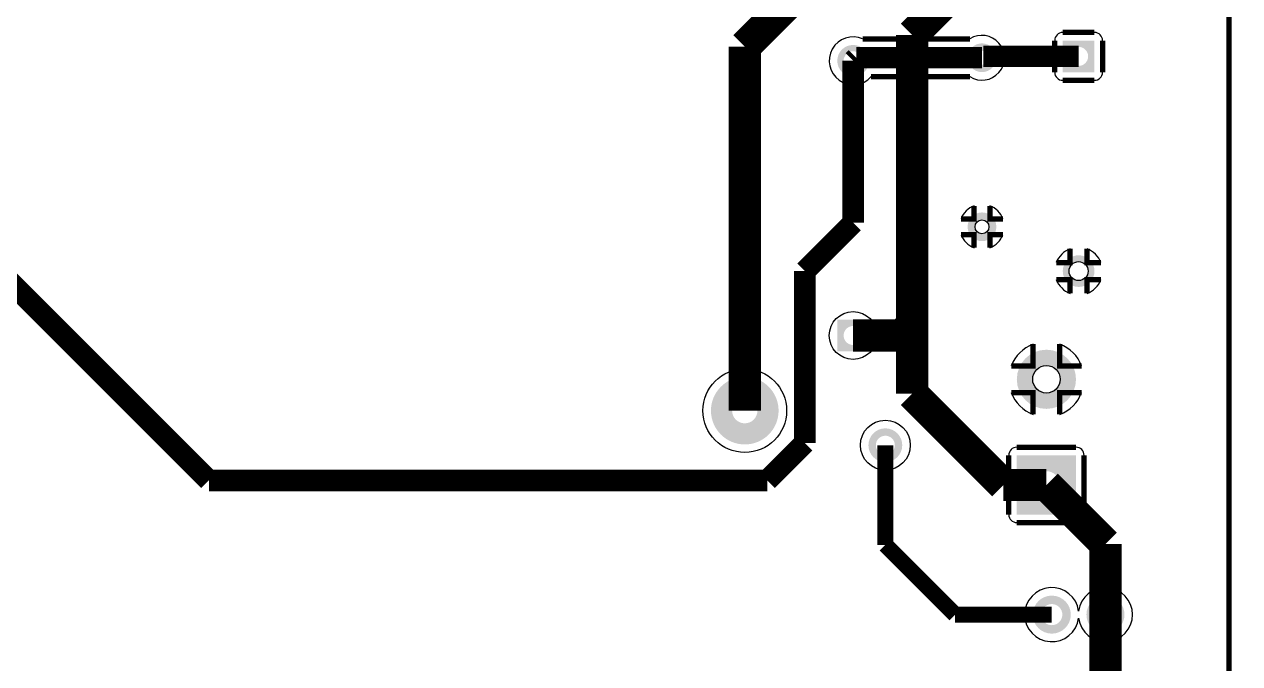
# Model space of a CAD drawing. Extents: x 0 to 6500, y 0 to 4100.
# Drawn here: x 4236 to 6500, y 1429 to 2620 of the extents above; entities that cross this region are included whole.
import ezdxf

# ---------------------------------------------------------------- set-up
doc = ezdxf.new("R2010")
doc.units = 0
for name, color, linetype in [('BOARD_OUTLINE', 2, 'CONTINUOUS'), ('COPPER_BOTTOM', 1, 'CONTINUOUS'), ('COPPER_TOP', 3, 'CONTINUOUS')]:
    doc.layers.add(name, color=color, linetype=linetype)

msp = doc.modelspace()

# ---------------------------------------------------------------- hatches: boundary and pattern name
at = {"layer": 'COPPER_BOTTOM'}
h = msp.add_hatch(color=256, dxfattribs=at)
edge = h.paths.add_edge_path()
edge.add_arc((5780, 2551.811024), 29.527559, 0, 360)
edge = h.paths.add_edge_path()
edge.add_arc((5780, 2551.811024), 17.716535, 0, 360)
h = msp.add_hatch(color=256, dxfattribs=at)
edge = h.paths.add_edge_path()
edge.add_arc((6020, 2557.480315), 26.771654, 0, 360)
edge = h.paths.add_edge_path()
edge.add_arc((6020, 2557.480315), 12.992126, 0, 360)
h = msp.add_hatch(color=256, dxfattribs=at)
h.paths.add_polyline_path([(6170.472441, 2589.527559), (6229.527559, 2589.527559), (6229.527559, 2530.472441), (6170.472441, 2530.472441)])
edge = h.paths.add_edge_path()
edge.add_arc((6200, 2560), 17.716535, 0, 360)
h = msp.add_hatch(color=256, dxfattribs=at)
edge = h.paths.add_edge_path()
edge.add_arc((6020, 2242.519685), 26.771654, 0, 360)
edge = h.paths.add_edge_path()
edge.add_arc((6020, 2242.519685), 12.992126, 0, 360)
h = msp.add_hatch(color=256, dxfattribs=at)
edge = h.paths.add_edge_path()
edge.add_arc((6200, 2160), 29.527559, 0, 360)
edge = h.paths.add_edge_path()
edge.add_arc((6200, 2160), 17.716535, 0, 360)
h = msp.add_hatch(color=256, dxfattribs=at)
edge = h.paths.add_edge_path()
edge.add_arc((5780, 2040), 29.527559, 0, 360)
edge = h.paths.add_edge_path()
edge.add_arc((5780, 2040), 17.716535, 0, 360)
h = msp.add_hatch(color=256, dxfattribs=at)
edge = h.paths.add_edge_path()
edge.add_arc((6140, 1958.425197), 55.11811, 0, 360)
edge = h.paths.add_edge_path()
edge.add_arc((6140, 1958.425197), 25.590551, 0, 360)
h = msp.add_hatch(color=256, dxfattribs=at)
edge = h.paths.add_edge_path()
edge.add_arc((5578.188976, 1900), 62.992126, 0, 360)
edge = h.paths.add_edge_path()
edge.add_arc((5578.188976, 1900), 23.622047, 0, 360)
h = msp.add_hatch(color=256, dxfattribs=at)
edge = h.paths.add_edge_path()
edge.add_arc((5840, 1835.590551), 31.496063, 0, 360)
edge = h.paths.add_edge_path()
edge.add_arc((5840, 1835.590551), 17.716535, 0, 360)
h = msp.add_hatch(color=256, dxfattribs=at)
h.paths.add_polyline_path([(6084.881929, 1706.456732), (6084.881929, 1816.692874), (6195.118071, 1816.692874), (6195.118071, 1706.456732)])
edge = h.paths.add_edge_path()
edge.add_arc((6140, 1761.574803), 25.590512, 0, 360)
h = msp.add_hatch(color=256, dxfattribs=at)
edge = h.paths.add_edge_path()
edge.add_arc((6150, 1520), 35.433071, 0, 360)
edge = h.paths.add_edge_path()
edge.add_arc((6150, 1520), 19.685039, 0, 360)
h = msp.add_hatch(color=256, dxfattribs=at)
edge = h.paths.add_edge_path()
edge.add_arc((6250, 1520), 35.433071, 0, 360)
edge = h.paths.add_edge_path()
edge.add_arc((6250, 1520), 19.685039, 0, 360)
at = {"layer": 'COPPER_TOP'}
h = msp.add_hatch(color=256, dxfattribs=at)
edge = h.paths.add_edge_path()
edge.add_arc((5780, 2551.811024), 29.527559, 0, 360)
edge = h.paths.add_edge_path()
edge.add_arc((5780, 2551.811024), 17.716535, 0, 360)
h = msp.add_hatch(color=256, dxfattribs=at)
edge = h.paths.add_edge_path()
edge.add_arc((6020, 2557.480315), 26.771654, 0, 360)
edge = h.paths.add_edge_path()
edge.add_arc((6020, 2557.480315), 12.992126, 0, 360)
h = msp.add_hatch(color=256, dxfattribs=at)
h.paths.add_polyline_path([(6170.472441, 2589.527559), (6229.527559, 2589.527559), (6229.527559, 2530.472441), (6170.472441, 2530.472441)])
edge = h.paths.add_edge_path()
edge.add_arc((6200, 2560), 17.716535, 0, 360)
h = msp.add_hatch(color=256, dxfattribs=at)
edge = h.paths.add_edge_path()
edge.add_arc((6020, 2242.519685), 26.771654, 0, 360)
edge = h.paths.add_edge_path()
edge.add_arc((6020, 2242.519685), 12.992126, 0, 360)
h = msp.add_hatch(color=256, dxfattribs=at)
edge = h.paths.add_edge_path()
edge.add_arc((6200, 2160), 29.527559, 0, 360)
edge = h.paths.add_edge_path()
edge.add_arc((6200, 2160), 17.716535, 0, 360)
h = msp.add_hatch(color=256, dxfattribs=at)
h.paths.add_polyline_path([(5809.527559, 2010.472441), (5750.472441, 2010.472441), (5750.472441, 2069.527559), (5809.527559, 2069.527559)])
edge = h.paths.add_edge_path()
edge.add_arc((5780, 2040), 17.716535, 0, 360)
h = msp.add_hatch(color=256, dxfattribs=at)
edge = h.paths.add_edge_path()
edge.add_arc((6140, 1958.425197), 55.11811, 0, 360)
edge = h.paths.add_edge_path()
edge.add_arc((6140, 1958.425197), 25.590551, 0, 360)
h = msp.add_hatch(color=256, dxfattribs=at)
edge = h.paths.add_edge_path()
edge.add_arc((5578.188976, 1900), 62.992126, 0, 360)
edge = h.paths.add_edge_path()
edge.add_arc((5578.188976, 1900), 23.622047, 0, 360)
h = msp.add_hatch(color=256, dxfattribs=at)
edge = h.paths.add_edge_path()
edge.add_arc((5840, 1835.590551), 31.496063, 0, 360)
edge = h.paths.add_edge_path()
edge.add_arc((5840, 1835.590551), 17.716535, 0, 360)
h = msp.add_hatch(color=256, dxfattribs=at)
h.paths.add_polyline_path([(6084.881929, 1706.456732), (6084.881929, 1816.692874), (6195.118071, 1816.692874), (6195.118071, 1706.456732)])
edge = h.paths.add_edge_path()
edge.add_arc((6140, 1761.574803), 25.590512, 0, 360)
h = msp.add_hatch(color=256, dxfattribs=at)
edge = h.paths.add_edge_path()
edge.add_arc((6150, 1520), 35.433071, 0, 360)
edge = h.paths.add_edge_path()
edge.add_arc((6150, 1520), 19.685039, 0, 360)
h = msp.add_hatch(color=256, dxfattribs=at)
edge = h.paths.add_edge_path()
edge.add_arc((6250, 1520), 35.433071, 0, 360)
edge = h.paths.add_edge_path()
edge.add_arc((6250, 1520), 19.685039, 0, 360)

# ---------------------------------------------------------------- linework, layer by layer
at = {"layer": 'BOARD_OUTLINE', "color": 2, "const_width": 0.000039}
msp.add_lwpolyline([(6500, 0), (6500, 4100)], dxfattribs=at)
at = {"layer": 'COPPER_BOTTOM', "color": 1}
for points, const_width in [([(6479.903268, 4079.903268), (6479.903268, 20.096732), (20.096732, 20.096732), (20.096732, 4079.903268), (6479.903268, 4079.903268)], 10), ([(6229.527559, 2604.600118), (6170.472441, 2604.600118)], 10), ([(5997.461384, 2592.649646), (5797.745717, 2592.649646)], 10), ([(6155.399882, 2589.527559), (6155.399882, 2530.472441)], 10), ([(6244.600118, 2530.472441), (6244.600118, 2589.527559)], 10), ([(5785.669291, 2557.480315), (5780, 2551.811024)], 40), ([(6020, 2557.480315), (5785.669291, 2557.480315)], 40), ([(5813.353428, 2522.310984), (5997.461384, 2522.310984)], 10), ([(6170.472441, 2515.399882), (6229.527559, 2515.399882)], 10), ([(5980.942888, 2257.332283), (6005.187402, 2257.332283), (6005.187402, 2281.576797)], 10), ([(6034.812598, 2281.576797), (6034.812598, 2257.332283), (6059.057112, 2257.332283)], 10), ([(6005.187402, 2203.462573), (6005.187402, 2227.707087), (5980.942888, 2227.707087)], 10), ([(6059.057112, 2227.707087), (6034.812598, 2227.707087), (6034.812598, 2203.462573)], 10), ([(6158.366067, 2175.789843), (6184.210157, 2175.789843), (6184.210157, 2201.633933)], 10), ([(6215.789843, 2201.633933), (6215.789843, 2175.789843), (6241.633933, 2175.789843)], 10), ([(6184.210157, 2118.366067), (6184.210157, 2144.210157), (6158.366067, 2144.210157)], 10), ([(6241.633933, 2144.210157), (6215.789843, 2144.210157), (6215.789843, 2118.366067)], 10), ([(6074.438558, 1983.289764), (6115.135433, 1983.289764), (6115.135433, 2023.986639)], 10), ([(6164.864567, 2023.986639), (6164.864567, 1983.289764), (6205.561442, 1983.289764)], 10), ([(6115.135433, 1892.863755), (6115.135433, 1933.56063), (6074.438558, 1933.56063)], 10), ([(6205.561442, 1933.56063), (6164.864567, 1933.56063), (6164.864567, 1892.863755)], 10), ([(6195.118071, 1831.765433), (6084.881929, 1831.765433)], 10), ([(6069.80937, 1816.692874), (6069.80937, 1706.456732)], 10), ([(6210.19063, 1706.456732), (6210.19063, 1816.692874)], 10), ([(6084.881929, 1691.384173), (6195.118071, 1691.384173)], 10)]:
    msp.add_lwpolyline(points, dxfattribs=dict(at, const_width=const_width))
for centre, radius in [((6020, 2242.519685), 12.992126), ((6200, 2160), 17.716535), ((5780, 2040), 44.527559), ((5578.188976, 1900), 77.992126), ((6140, 1958.425197), 25.590551), ((5840, 1835.590551), 46.496063)]:
    msp.add_circle(centre, radius, dxfattribs=at)
for centre, radius, start, end in [((6170.472441, 2589.527559), 15.072559, 90, 180), ((6229.527559, 2589.527559), 15.072559, 0, 90), ((5780, 2551.811024), 44.527559, 66.513478, 318.50827), ((6020, 2557.480315), 41.771654, 237.345816, 122.654184), ((6170.472441, 2530.472441), 15.072559, 180, 270), ((6229.527559, 2530.472441), 15.072559, 270, 0), ((6020, 2242.519685), 41.771654, 110.769474, 159.230526), ((6020, 2242.519685), 41.771654, 20.769474, 69.230526), ((6020, 2242.519685), 41.771654, 200.769474, 249.230526), ((6020, 2242.519685), 41.771654, 290.769474, 339.230526), ((6200, 2160), 44.527559, 110.769441, 159.230559), ((6200, 2160), 44.527559, 20.769441, 69.230559), ((6200, 2160), 44.527559, 200.769441, 249.230559), ((6200, 2160), 44.527559, 290.769441, 339.230559), ((6140, 1958.425197), 70.11811, 110.76953, 159.23047), ((6140, 1958.425197), 70.11811, 20.76953, 69.23047), ((6140, 1958.425197), 70.11811, 200.76953, 249.23047), ((6140, 1958.425197), 70.11811, 290.76953, 339.23047), ((6084.881929, 1816.692874), 15.072559, 90, 180), ((6195.118071, 1816.692874), 15.072559, 0, 90), ((6084.881929, 1706.456732), 15.072559, 180, 270), ((6195.118071, 1706.456732), 15.072559, 270, 0), ((6150, 1520), 50.433071, 7.513991, 352.486009), ((6250, 1520), 50.433071, 187.513991, 172.486009)]:
    msp.add_arc(centre, radius, start, end, dxfattribs=at)
at = {"layer": 'COPPER_TOP', "color": 3}
for points, const_width in [([(5700, 2700), (5578.188976, 2578.188976)], 60), ([(5890, 2600), (5950, 2660)], 60), ([(5890, 2600), (5890, 1931.574803)], 60), ([(5578.188976, 2578.188976), (5578.188976, 1900)], 60), ([(5780, 2551.811024), (5780, 2250)], 40), ([(6200, 2560), (6022.519685, 2560)], 40), ([(4580, 1770), (3920, 2430)], 40), ([(5780, 2250), (5690, 2160)], 40), ([(5690, 2160), (5690, 1840)], 40), ([(5870, 2040), (5890, 2060)], 60), ([(5780, 2040), (5870, 2040)], 60), ([(6060, 1761.574803), (5890, 1931.574803)], 60), ([(5690, 1840), (5620, 1770)], 40), ([(5840, 1650), (5840, 1835.590551)], 30), ([(5620, 1770), (4580, 1770)], 40), ([(6140, 1761.574803), (6060, 1761.574803)], 60), ([(6250, 1651.574803), (6140, 1761.574803)], 60), ([(6250, 1290), (6250, 1651.574803)], 60), ([(5840, 1650), (5970, 1520)], 30), ([(5970, 1520), (6150, 1520)], 30)]:
    msp.add_lwpolyline(points, dxfattribs=dict(at, const_width=const_width))

doc.saveas('drawing.dxf')
